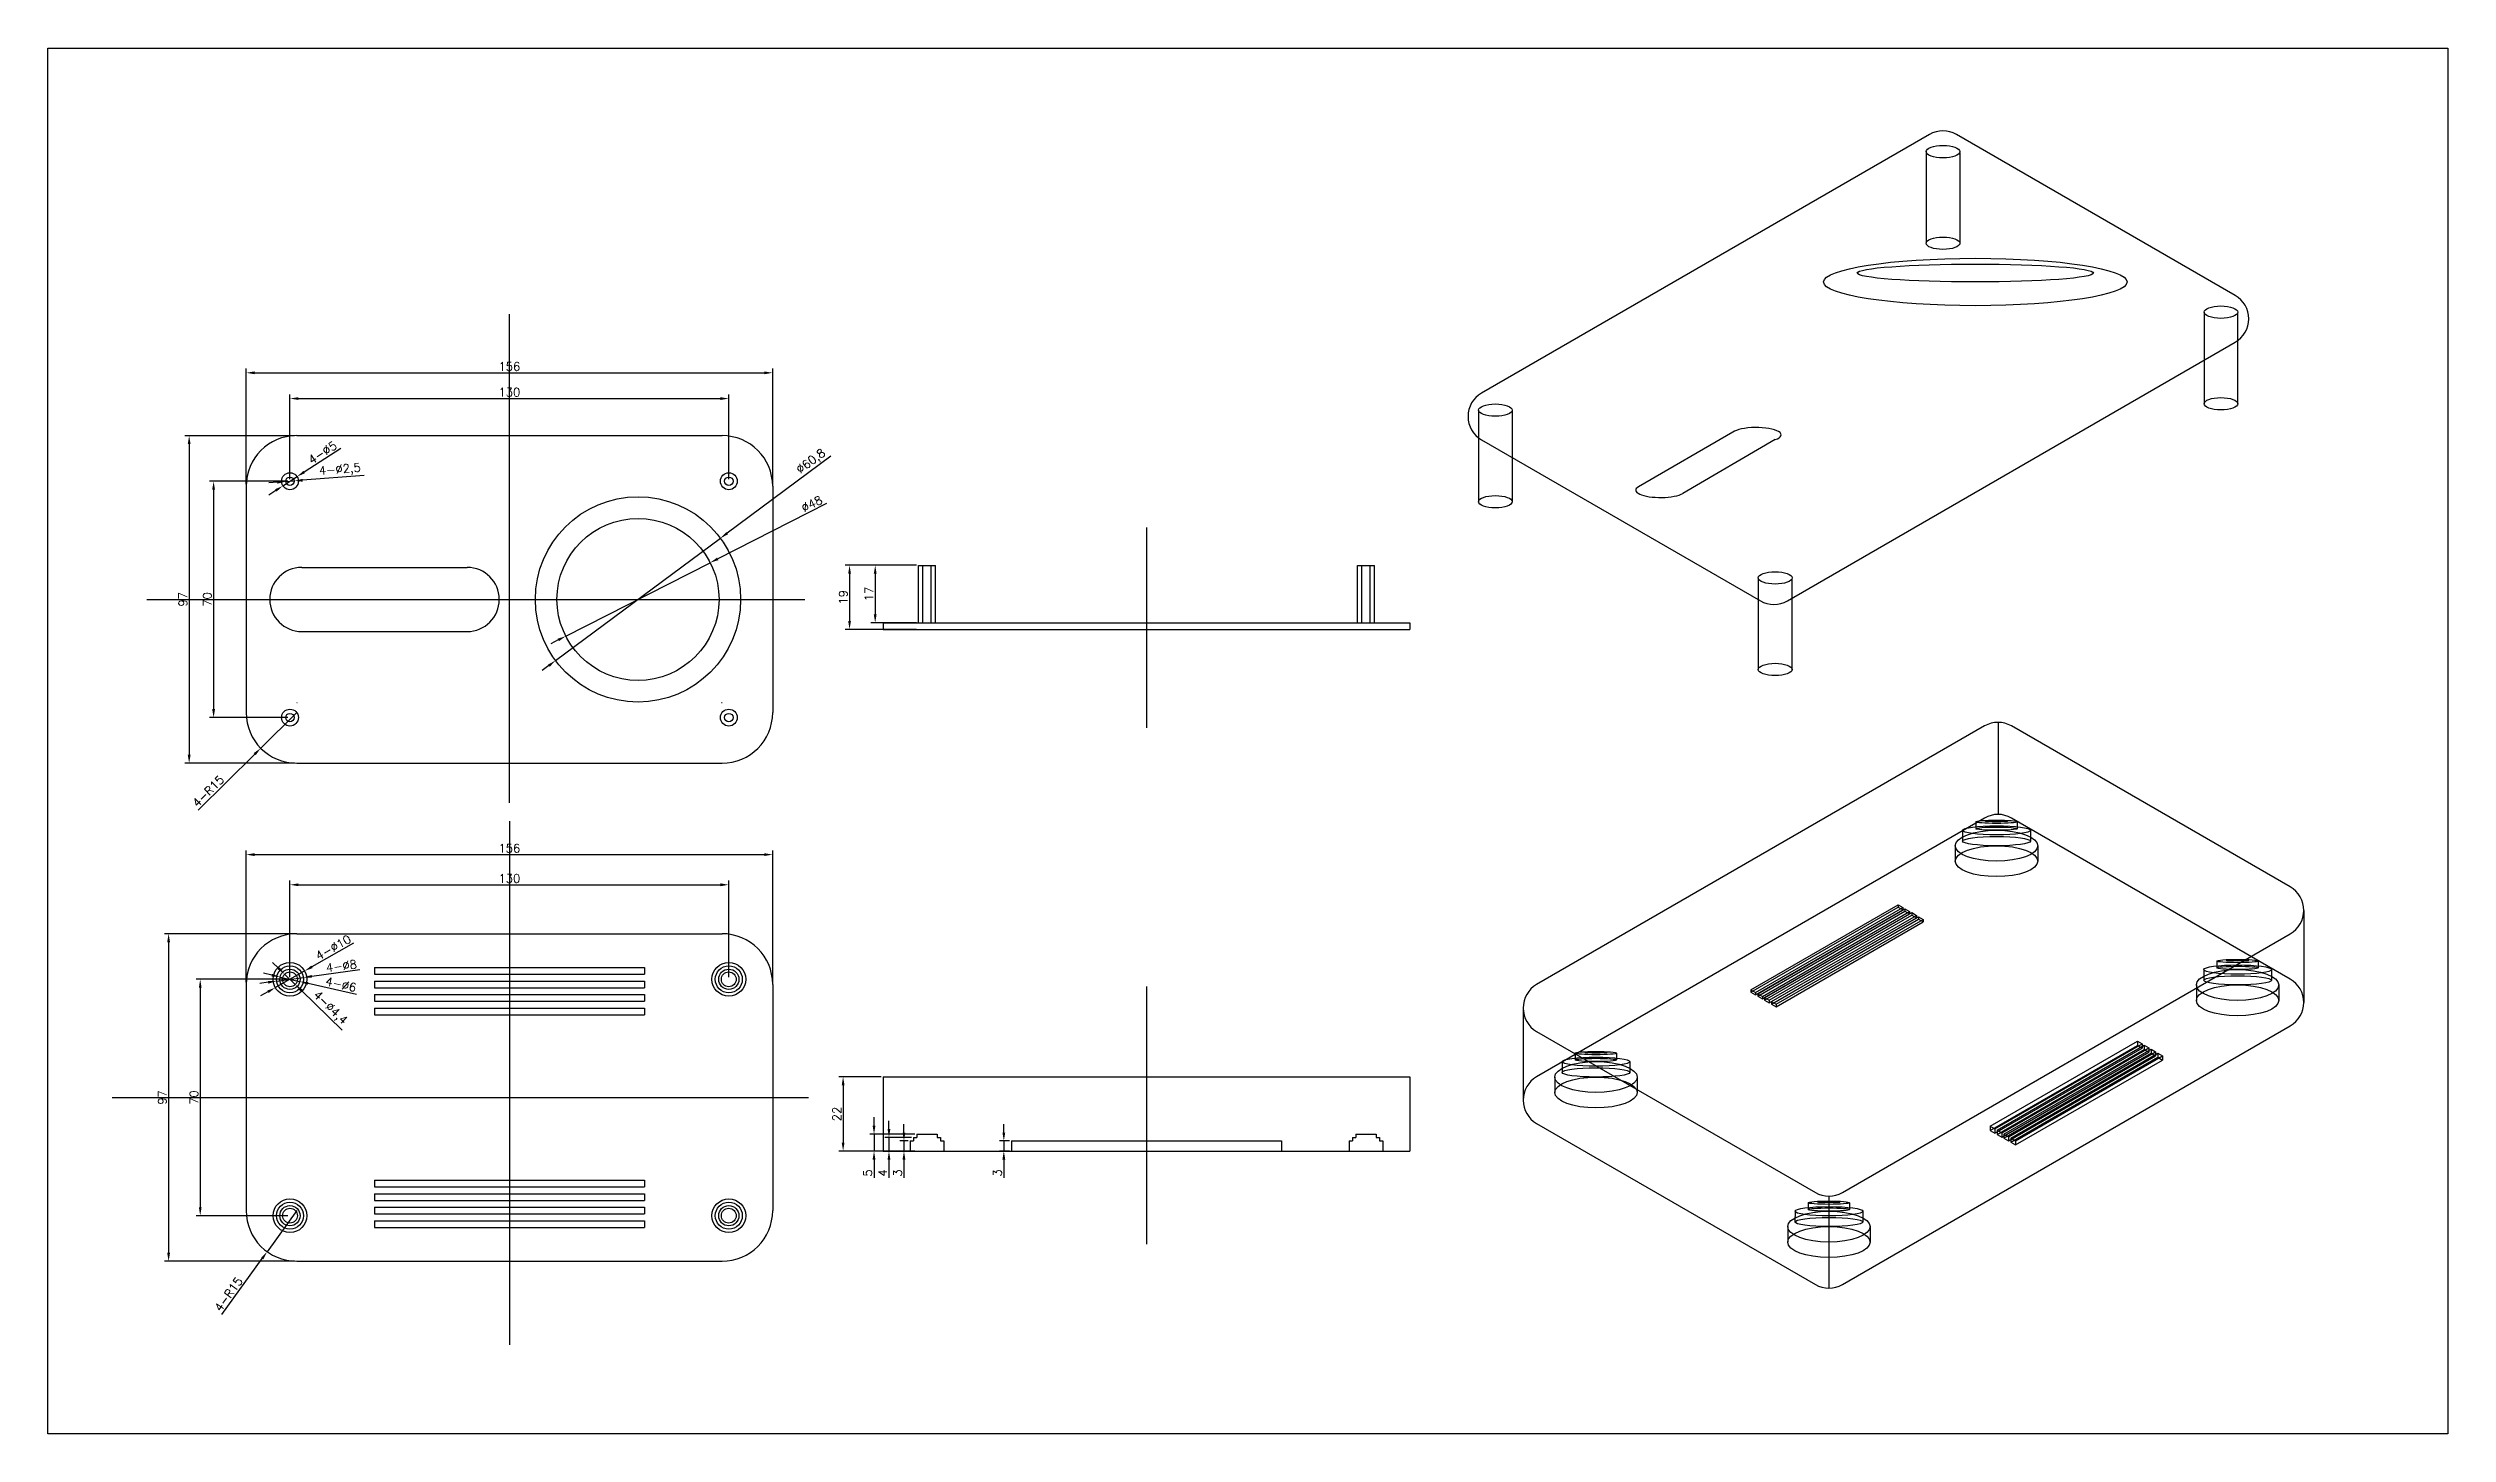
# Model space of a CAD drawing. Header units: millimetres. Extents: x 1603 to 2314, y 1028 to 1439.
import ezdxf

# ---------------------------------------------------------------- set-up
doc = ezdxf.new("R2010")
doc.units = ezdxf.units.MM
doc.styles.get("Standard").update_dxf_attribs({"font": 'txt', "bigfont": 'gbcbig.shx'})
doc.dimstyles.new('ISO-25', dxfattribs={"dimtxt": 2.5, "dimasz": 2.5, "dimexe": 1.25, "dimexo": 0.625, "dimtad": 1, "dimtxsty": 'Standard', "dimcen": 2.5, "dimadec": 0, "dimazin": 0, "dimtfac": 1, "dimtmove": 0, "dimatfit": 3, "dimfxl": 1, "dimarcsym": 0})

# ---------------------------------------------------------------- blocks, each defined once
blk = doc.blocks.new('*D1')
at = {"color": 0, "lineweight": -2}
for p, q in [((1661.8, 1309.53), (1661.8, 1343.77)), ((1817.8, 1309.53), (1817.8, 1343.77)), ((1664.3, 1342.52), (1815.3, 1342.52))]:
    blk.add_line(p, q, dxfattribs=at)
at = {"color": 0}
for points in [[(1664.3, 1342.93), (1664.3, 1342.1), (1661.8, 1342.52)], [(1815.3, 1342.93), (1815.3, 1342.1), (1817.8, 1342.52)]]:
    blk.add_solid(points, dxfattribs=at)
at = {"layer": 'Defpoints', "color": 0}
for p in [(1817.8, 1342.52), (1661.8, 1308.9), (1817.8, 1308.9)]:
    blk.add_point(p, dxfattribs=at)
at = {"color": 0, "insert": (1739.8, 1344.39), "char_height": 2.5, "attachment_point": 5}
blk.add_mtext('156', dxfattribs=at)
blk = doc.blocks.new('*D2')
at = {"color": 0, "lineweight": -2}
for p, q in [((1674.8, 1311.03), (1674.8, 1336.14)), ((1677.3, 1334.89), (1802.3, 1334.89)), ((1804.8, 1311.03), (1804.8, 1336.14))]:
    blk.add_line(p, q, dxfattribs=at)
at = {"color": 0}
for points in [[(1677.3, 1335.31), (1677.3, 1334.47), (1674.8, 1334.89)], [(1802.3, 1335.31), (1802.3, 1334.47), (1804.8, 1334.89)]]:
    blk.add_solid(points, dxfattribs=at)
at = {"layer": 'Defpoints', "color": 0}
for p in [(1804.8, 1334.89), (1674.8, 1310.4), (1804.8, 1310.4)]:
    blk.add_point(p, dxfattribs=at)
at = {"color": 0, "insert": (1739.8, 1336.77), "char_height": 2.5, "attachment_point": 5}
blk.add_mtext('130', dxfattribs=at)
blk = doc.blocks.new('*D3')
at = {"color": 0, "lineweight": -2}
for p, q in [((1676.18, 1323.9), (1643.69, 1323.9)), ((1644.94, 1321.4), (1644.94, 1229.4)), ((1676.18, 1226.9), (1643.69, 1226.9))]:
    blk.add_line(p, q, dxfattribs=at)
at = {"color": 0}
for points in [[(1644.52, 1321.4), (1645.36, 1321.4), (1644.94, 1323.9)], [(1644.52, 1229.4), (1645.36, 1229.4), (1644.94, 1226.9)]]:
    blk.add_solid(points, dxfattribs=at)
at = {"layer": 'Defpoints', "color": 0}
for p in [(1676.8, 1323.9), (1644.94, 1226.9), (1676.8, 1226.9)]:
    blk.add_point(p, dxfattribs=at)
at = {"color": 0, "insert": (1643.07, 1275.4), "char_height": 2.5, "attachment_point": 5, "rotation": 90}
blk.add_mtext('97', dxfattribs=at)
blk = doc.blocks.new('*D4')
at = {"color": 0, "lineweight": -2}
for p, q in [((1674.18, 1310.4), (1650.93, 1310.4)), ((1652.18, 1307.9), (1652.18, 1242.9)), ((1674.18, 1240.4), (1650.93, 1240.4))]:
    blk.add_line(p, q, dxfattribs=at)
at = {"color": 0}
for points in [[(1651.76, 1307.9), (1652.6, 1307.9), (1652.18, 1310.4)], [(1651.76, 1242.9), (1652.6, 1242.9), (1652.18, 1240.4)]]:
    blk.add_solid(points, dxfattribs=at)
at = {"layer": 'Defpoints', "color": 0}
for p in [(1674.8, 1310.4), (1652.18, 1240.4), (1674.8, 1240.4)]:
    blk.add_point(p, dxfattribs=at)
at = {"color": 0, "insert": (1650.3, 1275.4), "char_height": 2.5, "attachment_point": 5, "rotation": 90}
blk.add_mtext('70', dxfattribs=at)
blk = doc.blocks.new('*D5')
at = {"color": 0, "lineweight": -2}
for p, q in [((1661.8, 1162.02), (1661.8, 1201.08)), ((1664.3, 1199.83), (1815.3, 1199.83)), ((1817.8, 1162.02), (1817.8, 1201.08))]:
    blk.add_line(p, q, dxfattribs=at)
at = {"color": 0}
for points in [[(1664.3, 1200.24), (1664.3, 1199.41), (1661.8, 1199.83)], [(1815.3, 1200.24), (1815.3, 1199.41), (1817.8, 1199.83)]]:
    blk.add_solid(points, dxfattribs=at)
at = {"layer": 'Defpoints', "color": 0}
for p in [(1817.8, 1199.83), (1661.8, 1161.39), (1817.8, 1161.39)]:
    blk.add_point(p, dxfattribs=at)
at = {"color": 0, "insert": (1739.8, 1201.7), "char_height": 2.5, "attachment_point": 5}
blk.add_mtext('156', dxfattribs=at)
blk = doc.blocks.new('*D6')
at = {"color": 0, "lineweight": -2}
for p, q in [((1674.8, 1163.52), (1674.8, 1192.14)), ((1677.3, 1190.89), (1802.3, 1190.89)), ((1804.8, 1163.52), (1804.8, 1192.14))]:
    blk.add_line(p, q, dxfattribs=at)
at = {"color": 0}
for points in [[(1677.3, 1191.31), (1677.3, 1190.47), (1674.8, 1190.89)], [(1802.3, 1191.31), (1802.3, 1190.47), (1804.8, 1190.89)]]:
    blk.add_solid(points, dxfattribs=at)
at = {"layer": 'Defpoints', "color": 0}
for p in [(1804.8, 1190.89), (1674.8, 1162.89), (1804.8, 1162.89)]:
    blk.add_point(p, dxfattribs=at)
at = {"color": 0, "insert": (1739.8, 1192.76), "char_height": 2.5, "attachment_point": 5}
blk.add_mtext('130', dxfattribs=at)
blk = doc.blocks.new('*D7')
at = {"color": 0, "lineweight": -2}
for p, q in [((1676.18, 1176.39), (1637.6, 1176.39)), ((1638.85, 1173.89), (1638.85, 1081.89)), ((1676.18, 1079.39), (1637.6, 1079.39))]:
    blk.add_line(p, q, dxfattribs=at)
at = {"color": 0}
for points in [[(1638.44, 1173.89), (1639.27, 1173.89), (1638.85, 1176.39)], [(1638.44, 1081.89), (1639.27, 1081.89), (1638.85, 1079.39)]]:
    blk.add_solid(points, dxfattribs=at)
at = {"layer": 'Defpoints', "color": 0}
for p in [(1676.8, 1176.39), (1638.85, 1079.39), (1676.8, 1079.39)]:
    blk.add_point(p, dxfattribs=at)
at = {"color": 0, "insert": (1636.98, 1127.89), "char_height": 2.5, "attachment_point": 5, "rotation": 90}
blk.add_mtext('97', dxfattribs=at)
blk = doc.blocks.new('*D8')
at = {"color": 0, "lineweight": -2}
for p, q in [((1674.18, 1162.89), (1646.97, 1162.89)), ((1648.22, 1160.39), (1648.22, 1095.39)), ((1674.18, 1092.89), (1646.97, 1092.89))]:
    blk.add_line(p, q, dxfattribs=at)
at = {"color": 0}
for points in [[(1647.81, 1160.39), (1648.64, 1160.39), (1648.22, 1162.89)], [(1647.81, 1095.39), (1648.64, 1095.39), (1648.22, 1092.89)]]:
    blk.add_solid(points, dxfattribs=at)
at = {"layer": 'Defpoints', "color": 0}
for p in [(1674.8, 1162.89), (1648.22, 1092.89), (1674.8, 1092.89)]:
    blk.add_point(p, dxfattribs=at)
at = {"color": 0, "insert": (1646.35, 1127.89), "char_height": 2.5, "attachment_point": 5, "rotation": 90}
blk.add_mtext('70', dxfattribs=at)
blk = doc.blocks.new('*D9')
at = {"color": 0, "lineweight": -2}
for p, q in [((1693.64, 1173.59), (1681.32, 1166.59)), ((1668.28, 1159.19), (1666.11, 1157.95)), ((1670.45, 1160.42), (1679.15, 1165.36))]:
    blk.add_line(p, q, dxfattribs=at)
at = {"color": 0}
for points in [[(1681.12, 1166.96), (1681.53, 1166.23), (1679.15, 1165.36)], [(1668.07, 1159.55), (1668.49, 1158.83), (1670.45, 1160.42)]]:
    blk.add_solid(points, dxfattribs=at)
at = {"layer": 'Defpoints', "color": 0}
for p in [(1670.45, 1160.42), (1679.15, 1165.36)]:
    blk.add_point(p, dxfattribs=at)
at = {"color": 0, "insert": (1687.64, 1172.34), "char_height": 2.5, "attachment_point": 5, "rotation": 29.58765}
blk.add_mtext('4-∅10', dxfattribs=at)
blk = doc.blocks.new('*D10')
at = {"color": 0, "lineweight": -2}
for p, q in [((1668.36, 1162.02), (1665.88, 1161.69)), ((1670.84, 1162.36), (1678.77, 1163.43)), ((1695.46, 1165.67), (1681.24, 1163.76))]:
    blk.add_line(p, q, dxfattribs=at)
at = {"color": 0}
for points in [[(1668.3, 1162.44), (1668.42, 1161.61), (1670.84, 1162.36)], [(1681.19, 1164.17), (1681.3, 1163.35), (1678.77, 1163.43)]]:
    blk.add_solid(points, dxfattribs=at)
at = {"layer": 'Defpoints', "color": 0}
for p in [(1670.84, 1162.36), (1678.77, 1163.43)]:
    blk.add_point(p, dxfattribs=at)
at = {"color": 0, "insert": (1690.04, 1166.84), "char_height": 2.5, "attachment_point": 5, "rotation": 7.66915}
blk.add_mtext('4-∅8', dxfattribs=at)
blk = doc.blocks.new('*D11')
at = {"color": 0, "lineweight": -2}
for p, q in [((1669.44, 1164.11), (1667, 1164.67)), ((1671.88, 1163.56), (1677.73, 1162.23)), ((1694.56, 1158.4), (1680.16, 1161.67))]:
    blk.add_line(p, q, dxfattribs=at)
at = {"color": 0}
for points in [[(1669.53, 1164.52), (1669.35, 1163.7), (1671.88, 1163.56)], [(1680.26, 1162.08), (1680.07, 1161.27), (1677.73, 1162.23)]]:
    blk.add_solid(points, dxfattribs=at)
at = {"layer": 'Defpoints', "color": 0}
for p in [(1671.88, 1163.56), (1677.73, 1162.23)]:
    blk.add_point(p, dxfattribs=at)
at = {"color": 0, "insert": (1689.9, 1161.38), "char_height": 2.5, "attachment_point": 5, "rotation": 347.19131}
blk.add_mtext('4-∅6', dxfattribs=at)
blk = doc.blocks.new('*D12')
at = {"color": 0, "lineweight": -2}
for p, q in [((1671.43, 1166.17), (1669.64, 1167.91)), ((1673.22, 1164.43), (1676.38, 1161.36)), ((1690.23, 1147.87), (1678.17, 1159.61))]:
    blk.add_line(p, q, dxfattribs=at)
at = {"color": 0}
for points in [[(1671.72, 1166.47), (1671.14, 1165.87), (1673.22, 1164.43)], [(1678.46, 1159.91), (1677.88, 1159.32), (1676.38, 1161.36)]]:
    blk.add_solid(points, dxfattribs=at)
at = {"layer": 'Defpoints', "color": 0}
for p in [(1673.22, 1164.43), (1676.38, 1161.36)]:
    blk.add_point(p, dxfattribs=at)
at = {"color": 0, "insert": (1686.61, 1154.31), "char_height": 2.5, "attachment_point": 5, "rotation": 315.77765}
blk.add_mtext('4-∅4,4', dxfattribs=at)
blk = doc.blocks.new('*D13')
at = {"color": 0, "lineweight": -2}
for p, q in [((1676.8, 1241.9), (1666.14, 1231.35)), ((1647.62, 1213.02), (1664.36, 1229.59))]:
    blk.add_line(p, q, dxfattribs=at)
at = {"color": 0}
blk.add_solid([(1664.07, 1229.89), (1664.66, 1229.29), (1666.14, 1231.35)], dxfattribs=at)
at = {"layer": 'Defpoints', "color": 0}
for p in [(1676.8, 1241.9), (1666.14, 1231.35)]:
    blk.add_point(p, dxfattribs=at)
at = {"color": 0, "insert": (1650.59, 1218.6), "char_height": 2.5, "attachment_point": 5, "rotation": 44.70307}
blk.add_mtext('4-R15', dxfattribs=at)
blk = doc.blocks.new('*D14')
at = {"color": 0, "lineweight": -2}
for p, q in [((1676.8, 1094.39), (1668.02, 1082.23)), ((1654.58, 1063.61), (1666.56, 1080.2))]:
    blk.add_line(p, q, dxfattribs=at)
at = {"color": 0}
blk.add_solid([(1666.22, 1080.45), (1666.9, 1079.96), (1668.02, 1082.23)], dxfattribs=at)
at = {"layer": 'Defpoints', "color": 0}
for p in [(1676.8, 1094.39), (1668.02, 1082.23)]:
    blk.add_point(p, dxfattribs=at)
at = {"color": 0, "insert": (1656.6, 1069.6), "char_height": 2.5, "attachment_point": 5, "rotation": 54.17838}
blk.add_mtext('4-R15', dxfattribs=at)
blk = doc.blocks.new('*D15')
at = {"color": 0, "lineweight": -2}
for p, q in [((1849.92, 1134.02), (1837.41, 1134.02)), ((1838.66, 1131.52), (1838.66, 1114.52)), ((1849.92, 1112.02), (1837.41, 1112.02))]:
    blk.add_line(p, q, dxfattribs=at)
at = {"color": 0}
for points in [[(1838.25, 1131.52), (1839.08, 1131.52), (1838.66, 1134.02)], [(1838.25, 1114.52), (1839.08, 1114.52), (1838.66, 1112.02)]]:
    blk.add_solid(points, dxfattribs=at)
at = {"layer": 'Defpoints', "color": 0}
for p in [(1850.54, 1134.02), (1838.66, 1112.02), (1850.54, 1112.02)]:
    blk.add_point(p, dxfattribs=at)
at = {"color": 0, "insert": (1836.79, 1123.02), "char_height": 2.5, "attachment_point": 5, "rotation": 90}
blk.add_mtext('22', dxfattribs=at)
blk = doc.blocks.new('*D16')
at = {"color": 0, "lineweight": -2}
for p, q in [((1859.92, 1117.02), (1846.57, 1117.02)), ((1847.82, 1119.52), (1847.82, 1122.02)), ((1847.82, 1117.02), (1847.82, 1112.02)), ((1859.92, 1112.02), (1846.57, 1112.02)), ((1847.82, 1109.52), (1847.82, 1104.1))]:
    blk.add_line(p, q, dxfattribs=at)
at = {"color": 0}
for points in [[(1847.4, 1119.52), (1848.23, 1119.52), (1847.82, 1117.02)], [(1847.4, 1109.52), (1848.23, 1109.52), (1847.82, 1112.02)]]:
    blk.add_solid(points, dxfattribs=at)
at = {"layer": 'Defpoints', "color": 0}
for p in [(1860.54, 1117.02), (1847.82, 1112.02), (1860.54, 1112.02)]:
    blk.add_point(p, dxfattribs=at)
at = {"color": 0, "insert": (1845.94, 1105.56), "char_height": 2.5, "attachment_point": 5, "rotation": 90}
blk.add_mtext('5', dxfattribs=at)
blk = doc.blocks.new('*D17')
at = {"color": 0, "lineweight": -2}
for p, q in [((1886.27, 1117.52), (1886.27, 1120.02)), ((1887.92, 1115.02), (1885.02, 1115.02)), ((1887.92, 1112.02), (1885.02, 1112.02)), ((1886.27, 1115.02), (1886.27, 1112.02)), ((1886.27, 1109.52), (1886.27, 1104.1))]:
    blk.add_line(p, q, dxfattribs=at)
at = {"color": 0}
for points in [[(1885.85, 1117.52), (1886.69, 1117.52), (1886.27, 1115.02)], [(1885.85, 1109.52), (1886.69, 1109.52), (1886.27, 1112.02)]]:
    blk.add_solid(points, dxfattribs=at)
at = {"layer": 'Defpoints', "color": 0}
for p in [(1886.27, 1115.02), (1888.54, 1115.02), (1888.54, 1112.02)]:
    blk.add_point(p, dxfattribs=at)
at = {"color": 0, "insert": (1884.39, 1105.56), "char_height": 2.5, "attachment_point": 5, "rotation": 90}
blk.add_mtext('3', dxfattribs=at)
blk = doc.blocks.new('*D18')
at = {"color": 0, "lineweight": -2}
for p, q in [((1852.25, 1118.52), (1852.25, 1121.02)), ((1858.92, 1116.02), (1851, 1116.02)), ((1858.92, 1112.02), (1851, 1112.02)), ((1852.25, 1116.02), (1852.25, 1112.02)), ((1852.25, 1109.52), (1852.25, 1104.1))]:
    blk.add_line(p, q, dxfattribs=at)
at = {"color": 0}
for points in [[(1851.84, 1118.52), (1852.67, 1118.52), (1852.25, 1116.02)], [(1851.84, 1109.52), (1852.67, 1109.52), (1852.25, 1112.02)]]:
    blk.add_solid(points, dxfattribs=at)
at = {"layer": 'Defpoints', "color": 0}
for p in [(1852.25, 1112.02), (1859.54, 1116.02), (1859.54, 1112.02)]:
    blk.add_point(p, dxfattribs=at)
at = {"color": 0, "insert": (1850.38, 1105.56), "char_height": 2.5, "attachment_point": 5, "rotation": 90}
blk.add_mtext('4', dxfattribs=at)
blk = doc.blocks.new('*D19')
at = {"color": 0, "lineweight": -2}
for p, q in [((1856.69, 1117.52), (1856.69, 1120.02)), ((1857.92, 1115.02), (1855.44, 1115.02)), ((1857.92, 1112.02), (1855.44, 1112.02)), ((1856.69, 1115.02), (1856.69, 1112.02)), ((1856.69, 1109.52), (1856.69, 1104.1))]:
    blk.add_line(p, q, dxfattribs=at)
at = {"color": 0}
for points in [[(1856.27, 1117.52), (1857.11, 1117.52), (1856.69, 1115.02)], [(1856.27, 1109.52), (1857.11, 1109.52), (1856.69, 1112.02)]]:
    blk.add_solid(points, dxfattribs=at)
at = {"layer": 'Defpoints', "color": 0}
for p in [(1856.69, 1112.02), (1858.54, 1115.02), (1858.54, 1112.02)]:
    blk.add_point(p, dxfattribs=at)
at = {"color": 0, "insert": (1854.82, 1105.56), "char_height": 2.5, "attachment_point": 5, "rotation": 90}
blk.add_mtext('3', dxfattribs=at)
blk = doc.blocks.new('*D20')
at = {"color": 0, "lineweight": -2}
for p, q in [((1860.42, 1285.5), (1839.32, 1285.5)), ((1840.57, 1283), (1840.57, 1269)), ((1860.42, 1266.5), (1839.32, 1266.5))]:
    blk.add_line(p, q, dxfattribs=at)
at = {"color": 0}
for points in [[(1840.16, 1283), (1840.99, 1283), (1840.57, 1285.5)], [(1840.16, 1269), (1840.99, 1269), (1840.57, 1266.5)]]:
    blk.add_solid(points, dxfattribs=at)
at = {"layer": 'Defpoints', "color": 0}
for p in [(1861.04, 1285.5), (1840.57, 1266.5), (1861.04, 1266.5)]:
    blk.add_point(p, dxfattribs=at)
at = {"color": 0, "insert": (1838.7, 1276), "char_height": 2.5, "attachment_point": 5, "rotation": 90}
blk.add_mtext('19', dxfattribs=at)
blk = doc.blocks.new('*D21')
at = {"color": 0, "lineweight": -2}
for p, q in [((1860.42, 1285.5), (1846.92, 1285.5)), ((1848.17, 1283), (1848.17, 1271)), ((1860.42, 1268.5), (1846.92, 1268.5))]:
    blk.add_line(p, q, dxfattribs=at)
at = {"color": 0}
for points in [[(1847.75, 1283), (1848.59, 1283), (1848.17, 1285.5)], [(1847.75, 1271), (1848.59, 1271), (1848.17, 1268.5)]]:
    blk.add_solid(points, dxfattribs=at)
at = {"layer": 'Defpoints', "color": 0}
for p in [(1861.04, 1285.5), (1848.17, 1268.5), (1861.04, 1268.5)]:
    blk.add_point(p, dxfattribs=at)
at = {"color": 0, "insert": (1846.3, 1277), "char_height": 2.5, "attachment_point": 5, "rotation": 90}
blk.add_mtext('17', dxfattribs=at)
blk = doc.blocks.new('*D22')
at = {"color": 0, "lineweight": -2}
for p, q in [((1689.84, 1320.14), (1679, 1313.12)), ((1672.7, 1309.04), (1676.9, 1311.76)), ((1670.61, 1307.68), (1668.51, 1306.32))]:
    blk.add_line(p, q, dxfattribs=at)
at = {"color": 0}
for points in [[(1670.38, 1308.03), (1670.83, 1307.33), (1672.7, 1309.04)], [(1678.77, 1313.47), (1679.22, 1312.77), (1676.9, 1311.76)]]:
    blk.add_solid(points, dxfattribs=at)
at = {"layer": 'Defpoints', "color": 0}
for p in [(1672.7, 1309.04), (1676.9, 1311.76)]:
    blk.add_point(p, dxfattribs=at)
at = {"color": 0, "insert": (1684.45, 1318.88), "char_height": 2.5, "attachment_point": 5, "rotation": 32.93516}
blk.add_mtext('4-∅5', dxfattribs=at)
blk = doc.blocks.new('*D23')
at = {"color": 0, "lineweight": -2}
for p, q in [((1671.06, 1310.11), (1668.57, 1309.91)), ((1673.56, 1310.3), (1676.05, 1310.5)), ((1696.81, 1312.14), (1678.54, 1310.7))]:
    blk.add_line(p, q, dxfattribs=at)
at = {"color": 0}
for points in [[(1671.03, 1310.52), (1671.1, 1309.69), (1673.56, 1310.3)], [(1678.51, 1311.11), (1678.57, 1310.28), (1676.05, 1310.5)]]:
    blk.add_solid(points, dxfattribs=at)
at = {"layer": 'Defpoints', "color": 0}
for p in [(1673.56, 1310.3), (1676.05, 1310.5)]:
    blk.add_point(p, dxfattribs=at)
at = {"color": 0, "insert": (1689.59, 1313.66), "char_height": 2.5, "attachment_point": 5, "rotation": 4.5176}
blk.add_mtext('4-∅2,5', dxfattribs=at)
blk = doc.blocks.new('*D25')
at = {"color": 0, "lineweight": -2}
for p, q in [((1835.03, 1317.79), (1804.32, 1295.01)), ((1753.49, 1257.29), (1802.32, 1293.52)), ((1751.48, 1255.8), (1749.47, 1254.31))]:
    blk.add_line(p, q, dxfattribs=at)
at = {"color": 0}
for points in [[(1804.07, 1295.34), (1804.57, 1294.67), (1802.32, 1293.52)], [(1751.23, 1256.13), (1751.73, 1255.46), (1753.49, 1257.29)]]:
    blk.add_solid(points, dxfattribs=at)
at = {"layer": 'Defpoints', "color": 0}
for p in [(1802.32, 1293.52), (1753.49, 1257.29)]:
    blk.add_point(p, dxfattribs=at)
at = {"color": 0, "insert": (1829.27, 1316.11), "char_height": 2.5, "attachment_point": 5, "rotation": 36.57459}
blk.add_mtext('∅60,8', dxfattribs=at)
blk = doc.blocks.new('*D26')
at = {"color": 0, "lineweight": -2}
for p, q in [((1833.78, 1303.83), (1801.52, 1287.42)), ((1756.51, 1264.52), (1799.29, 1286.28)), ((1754.28, 1263.39), (1752.05, 1262.25))]:
    blk.add_line(p, q, dxfattribs=at)
at = {"color": 0}
for points in [[(1801.33, 1287.79), (1801.71, 1287.04), (1799.29, 1286.28)], [(1754.09, 1263.76), (1754.47, 1263.02), (1756.51, 1264.52)]]:
    blk.add_solid(points, dxfattribs=at)
at = {"layer": 'Defpoints', "color": 0}
for p in [(1799.29, 1286.28), (1756.51, 1264.52)]:
    blk.add_point(p, dxfattribs=at)
at = {"color": 0, "insert": (1829.4, 1303.7), "char_height": 2.5, "attachment_point": 5, "rotation": 26.96049}
blk.add_mtext('∅48', dxfattribs=at)

msp = doc.modelspace()

# ---------------------------------------------------------------- linework, layer by layer
for p, q in [((2160.474, 1413.118), (2027.79, 1336.512)), ((2159.471, 1408.016), (2159.471, 1380.893)), ((2251.067, 1365.433), (2168.474, 1413.118)), ((2169.432, 1407.771), (2169.432, 1380.648)), ((2241.812, 1360.477), (2241.812, 1333.353)), ((2251.773, 1360.232), (2251.773, 1333.108)), ((2118.382, 1274.971), (2251.067, 1351.577)), ((2026.88, 1331.465), (2026.88, 1304.341)), ((2036.842, 1331.22), (2036.842, 1304.096)), ((1676.802, 1323.901), (1802.802, 1323.901)), ((2027.79, 1322.656), (2110.382, 1274.971)), ((2102.27, 1324.898), (2074.267, 1308.764)), ((2114.773, 1322.722), (2087.392, 1306.782)), ((1661.802, 1308.901), (1661.802, 1241.901)), ((1817.802, 1308.901), (1817.802, 1241.901)), ((1678.302, 1284.901), (1727.302, 1284.901)), ((1861.042, 1268.497), (1861.042, 1285.497)), ((1861.042, 1285.497), (1866.042, 1285.497)), ((1861.042, 1268.497), (1861.042, 1285.497)), ((1862.292, 1268.497), (1862.292, 1285.497)), ((1864.792, 1268.497), (1864.792, 1285.497)), ((1866.042, 1268.497), (1866.042, 1285.497)), ((1866.042, 1268.497), (1866.042, 1285.497)), ((1991.042, 1285.497), (1996.042, 1285.497)), ((1991.042, 1268.497), (1991.042, 1285.497)), ((1992.292, 1268.497), (1992.292, 1285.497)), ((1994.792, 1268.497), (1994.792, 1285.497)), ((1996.042, 1268.497), (1996.042, 1285.497)), ((2109.776, 1281.779), (2109.776, 1254.655)), ((2119.737, 1281.534), (2119.737, 1254.41)), ((1678.302, 1265.901), (1727.302, 1265.901)), ((1850.542, 1268.497), (1850.542, 1266.497)), ((1850.542, 1268.497), (2006.542, 1268.497)), ((1850.542, 1266.497), (2006.542, 1266.497)), ((2006.542, 1268.497), (2006.542, 1266.497)), ((1676.802, 1244.901), (1676.981, 1244.901)), ((1676.802, 1244.901), (1676.981, 1244.901)), ((1802.622, 1244.901), (1802.802, 1244.901)), ((1802.622, 1244.901), (1802.802, 1244.901)), ((2176.788, 1237.919), (2044.103, 1161.313)), ((2180.788, 1238.991), (2180.788, 1211.722)), ((2267.38, 1190.234), (2184.788, 1237.919)), ((1676.802, 1226.901), (1802.802, 1226.901)), ((2176.788, 1210.65), (2044.103, 1134.044)), ((2174.219, 1209.554), (2174.219, 1207.521)), ((2267.38, 1162.965), (2184.788, 1210.65)), ((2186.466, 1209.541), (2186.466, 1207.508)), ((2168.131, 1202.445), (2168.131, 1197.872)), ((2170.296, 1207.078), (2170.286, 1203.813)), ((2190.396, 1207.018), (2190.396, 1203.813)), ((2192.551, 1202.445), (2192.551, 1197.872)), ((2107.606, 1159.79), (2151.196, 1184.958)), ((2107.606, 1159.06), (2151.196, 1184.227)), ((2108.977, 1158.999), (2152.567, 1184.166)), ((2108.977, 1158.269), (2152.567, 1183.436)), ((2109.638, 1158.617), (2153.229, 1183.784)), ((2109.638, 1157.887), (2153.229, 1183.054)), ((2111.009, 1157.825), (2154.6, 1182.992)), ((2111.009, 1157.095), (2154.6, 1182.262)), ((2111.636, 1157.463), (2155.227, 1182.631)), ((2111.636, 1156.733), (2155.227, 1181.9)), ((2113.007, 1156.672), (2156.598, 1181.839)), ((2113.007, 1155.942), (2156.598, 1181.109)), ((2113.689, 1156.278), (2157.28, 1181.445)), ((2113.689, 1155.548), (2157.28, 1180.715)), ((2115.06, 1155.486), (2158.651, 1180.653)), ((2151.196, 1184.958), (2152.567, 1184.166)), ((2151.196, 1184.958), (2151.196, 1184.227)), ((2151.196, 1184.227), (2152.567, 1183.436)), ((2152.567, 1184.166), (2152.567, 1183.436)), ((2153.229, 1183.784), (2154.6, 1182.992)), ((2153.229, 1183.784), (2153.229, 1183.054)), ((2153.229, 1183.054), (2154.6, 1182.262)), ((2154.6, 1182.992), (2154.6, 1182.262)), ((2155.227, 1182.631), (2156.598, 1181.839)), ((2155.227, 1182.631), (2155.227, 1181.9)), ((2155.227, 1181.9), (2156.598, 1181.109)), ((2156.598, 1181.839), (2156.598, 1181.109)), ((2157.28, 1181.445), (2158.651, 1180.653)), ((2157.28, 1181.445), (2157.28, 1180.715)), ((2157.28, 1180.715), (2158.651, 1179.923)), ((2158.651, 1180.653), (2158.651, 1179.923)), ((2271.38, 1183.306), (2271.38, 1156.037)), ((1676.802, 1176.392), (1802.802, 1176.392)), ((2115.06, 1154.756), (2158.651, 1179.923)), ((2134.696, 1099.772), (2267.38, 1176.378)), ((1699.802, 1166.392), (1779.802, 1166.392)), ((1699.802, 1166.392), (1699.802, 1164.392)), ((1779.802, 1166.392), (1779.802, 1164.392)), ((2245.642, 1168.318), (2245.642, 1166.285)), ((2257.889, 1168.305), (2257.889, 1166.272)), ((1661.802, 1161.392), (1661.802, 1094.392)), ((1699.802, 1164.392), (1779.802, 1164.392)), ((1699.802, 1162.392), (1779.802, 1162.392)), ((1699.802, 1162.392), (1699.802, 1160.392)), ((1699.802, 1160.392), (1779.802, 1160.392)), ((1699.802, 1160.392), (1779.802, 1160.392)), ((1779.802, 1162.392), (1779.802, 1160.392)), ((1817.802, 1161.392), (1817.802, 1094.392)), ((2107.606, 1159.79), (2108.977, 1158.999)), ((2107.606, 1159.79), (2107.606, 1159.06)), ((2107.606, 1159.06), (2108.977, 1158.269)), ((2108.977, 1158.999), (2108.977, 1158.269)), ((2239.554, 1161.209), (2239.554, 1156.636)), ((2241.719, 1165.842), (2241.709, 1162.577)), ((2261.819, 1165.782), (2261.819, 1162.577)), ((2263.974, 1161.209), (2263.974, 1156.636)), ((1699.802, 1158.392), (1779.802, 1158.392)), ((1699.802, 1158.392), (1699.802, 1156.392)), ((1699.802, 1156.392), (1779.802, 1156.392)), ((1699.802, 1154.392), (1779.802, 1154.392)), ((1699.802, 1154.392), (1699.802, 1152.392)), ((1699.802, 1152.392), (1779.802, 1152.392)), ((1779.802, 1158.392), (1779.802, 1156.392)), ((1779.802, 1154.392), (1779.802, 1152.392)), ((2040.103, 1154.385), (2040.103, 1127.116)), ((2109.638, 1158.617), (2111.009, 1157.825)), ((2109.638, 1158.617), (2109.638, 1157.887)), ((2109.638, 1157.887), (2111.009, 1157.095)), ((2111.009, 1157.825), (2111.009, 1157.095)), ((2111.636, 1157.463), (2113.007, 1156.672)), ((2111.636, 1156.733), (2113.007, 1155.942)), ((2111.642, 1157.46), (2111.642, 1156.73)), ((2113.007, 1156.672), (2113.007, 1155.942)), ((2113.689, 1156.278), (2115.06, 1155.486)), ((2113.689, 1156.278), (2113.689, 1155.548)), ((2113.689, 1155.548), (2115.06, 1154.756)), ((2115.06, 1155.486), (2115.06, 1154.756)), ((2044.103, 1147.457), (2126.696, 1099.772)), ((2134.696, 1072.503), (2267.38, 1149.109)), ((2051.645, 1138.575), (2051.635, 1135.309)), ((2055.568, 1141.05), (2055.568, 1139.017)), ((2067.815, 1141.037), (2067.815, 1139.004)), ((2071.745, 1138.514), (2071.745, 1135.309)), ((2178.495, 1119.387), (2222.086, 1144.555)), ((2178.495, 1118.132), (2222.086, 1143.299)), ((2179.866, 1118.596), (2223.457, 1143.763)), ((2179.866, 1117.341), (2223.457, 1142.508)), ((2180.527, 1118.214), (2224.118, 1143.381)), ((2180.527, 1116.959), (2224.118, 1142.126)), ((2181.899, 1117.422), (2225.489, 1142.589)), ((2181.899, 1116.167), (2225.489, 1141.334)), ((2182.525, 1117.06), (2226.116, 1142.228)), ((2182.525, 1115.805), (2226.116, 1140.973)), ((2183.896, 1116.269), (2227.487, 1141.436)), ((2183.896, 1115.014), (2227.487, 1140.181)), ((2184.578, 1115.875), (2228.169, 1141.042)), ((2184.578, 1114.62), (2228.169, 1139.787)), ((2185.95, 1115.083), (2229.54, 1140.25)), ((2185.95, 1113.828), (2229.54, 1138.995)), ((2222.086, 1144.555), (2223.457, 1143.763)), ((2222.086, 1144.555), (2222.086, 1143.299)), ((2222.086, 1143.299), (2223.457, 1142.508)), ((2223.457, 1143.763), (2223.457, 1142.508)), ((2224.118, 1143.381), (2225.489, 1142.589)), ((2224.118, 1143.381), (2224.118, 1142.126)), ((2224.118, 1142.126), (2225.489, 1141.334)), ((2225.489, 1142.589), (2225.489, 1141.334)), ((2226.116, 1142.228), (2227.487, 1141.436)), ((2226.116, 1142.228), (2226.116, 1140.973)), ((2226.116, 1140.973), (2227.487, 1140.181)), ((2227.487, 1141.436), (2227.487, 1140.181)), ((2228.169, 1141.042), (2229.54, 1140.25)), ((2228.169, 1141.042), (2228.169, 1139.787)), ((2228.169, 1139.787), (2229.54, 1138.995)), ((2229.54, 1140.25), (2229.54, 1138.995)), ((1850.542, 1134.02), (2006.542, 1134.02)), ((1850.542, 1134.02), (1850.542, 1112.02)), ((2006.542, 1134.02), (2006.542, 1112.02)), ((2049.48, 1133.941), (2049.48, 1129.368)), ((2073.9, 1133.941), (2073.9, 1129.368)), ((1860.542, 1117.02), (1860.542, 1116.02)), ((1860.542, 1117.02), (1866.542, 1117.02)), ((1866.542, 1117.02), (1866.542, 1116.02)), ((1990.542, 1117.02), (1996.542, 1117.02)), ((1990.542, 1117.02), (1990.542, 1116.02)), ((1996.542, 1117.02), (1996.542, 1116.02)), ((2044.103, 1120.188), (2126.696, 1072.503)), ((2178.495, 1119.387), (2179.866, 1118.596)), ((2178.495, 1119.387), (2178.495, 1118.132)), ((2178.495, 1118.132), (2179.866, 1117.341)), ((2179.866, 1118.596), (2179.866, 1117.866)), ((2179.866, 1118.596), (2179.866, 1117.341)), ((2180.527, 1118.214), (2181.899, 1117.422)), ((2180.527, 1118.214), (2180.527, 1117.484)), ((2180.527, 1118.214), (2180.527, 1116.959)), ((2180.527, 1116.959), (2181.899, 1116.167)), ((2181.899, 1117.422), (2181.899, 1116.692)), ((2181.899, 1117.422), (2181.899, 1116.167)), ((2182.525, 1117.06), (2183.896, 1116.269)), ((2182.525, 1117.06), (2182.525, 1115.805)), ((2183.896, 1116.269), (2183.896, 1115.014)), ((1850.542, 1112.02), (2006.542, 1112.02)), ((1858.542, 1115.02), (1859.542, 1115.02)), ((1858.542, 1115.02), (1858.542, 1112.02)), ((1859.542, 1116.02), (1859.542, 1115.02)), ((1859.542, 1116.02), (1860.542, 1116.02)), ((1866.542, 1116.02), (1867.542, 1116.02)), ((1867.542, 1116.02), (1867.542, 1115.02)), ((1867.542, 1115.02), (1868.542, 1115.02)), ((1868.542, 1115.02), (1868.542, 1112.02)), ((1888.542, 1115.02), (1968.542, 1115.02)), ((1888.542, 1115.02), (1888.542, 1112.02)), ((1968.542, 1115.02), (1968.542, 1112.02)), ((1988.542, 1115.02), (1989.542, 1115.02)), ((1988.542, 1115.02), (1988.542, 1112.02)), ((1989.542, 1116.02), (1990.542, 1116.02)), ((1989.542, 1116.02), (1989.542, 1115.02)), ((1996.542, 1116.02), (1997.542, 1116.02)), ((1997.542, 1116.02), (1997.542, 1115.02)), ((1997.542, 1115.02), (1998.542, 1115.02)), ((1998.542, 1115.02), (1998.542, 1112.02)), ((2182.525, 1115.805), (2183.896, 1115.014)), ((2184.578, 1115.875), (2185.95, 1115.083)), ((2184.578, 1115.875), (2184.578, 1114.62)), ((2184.578, 1114.62), (2185.95, 1113.828)), ((2185.95, 1115.083), (2185.95, 1113.828)), ((1699.802, 1103.392), (1779.802, 1103.392)), ((1699.802, 1103.392), (1699.802, 1101.392)), ((1779.802, 1103.392), (1779.802, 1101.392)), ((1676.802, 1097.392), (1676.981, 1097.392)), ((1676.802, 1097.392), (1676.981, 1097.392)), ((1699.802, 1101.392), (1779.802, 1101.392)), ((1699.802, 1099.392), (1779.802, 1099.392)), ((1699.802, 1099.392), (1699.802, 1097.392)), ((1699.802, 1097.392), (1779.802, 1097.392)), ((1699.802, 1097.392), (1779.802, 1097.392)), ((1699.802, 1095.392), (1779.802, 1095.392)), ((1699.802, 1095.392), (1699.802, 1093.392)), ((1779.802, 1099.392), (1779.802, 1097.392)), ((1779.802, 1095.392), (1779.802, 1093.392)), ((1802.622, 1097.392), (1802.802, 1097.392)), ((1802.622, 1097.392), (1802.802, 1097.392)), ((2124.573, 1096.748), (2124.573, 1094.715)), ((2130.696, 1098.7), (2130.696, 1071.431)), ((2136.82, 1096.735), (2136.82, 1094.702)), ((1699.802, 1093.392), (1779.802, 1093.392)), ((1699.802, 1091.392), (1779.802, 1091.392)), ((1699.802, 1091.392), (1699.802, 1089.392)), ((1699.802, 1089.392), (1779.802, 1089.392)), ((1779.802, 1091.392), (1779.802, 1089.392)), ((2118.486, 1089.639), (2118.486, 1085.066)), ((2120.651, 1094.272), (2120.641, 1091.007)), ((2140.751, 1094.212), (2140.751, 1091.007)), ((2142.906, 1089.639), (2142.906, 1085.066)), ((1676.802, 1079.392), (1802.802, 1079.392))]:
    msp.add_line(p, q)
at = {"color": 6}
for p, q in [((1739.802, 1215.126), (1739.802, 1359.886)), ((1928.542, 1296.747), (1928.542, 1237.362)), ((1632.38, 1275.401), (1827.348, 1275.401)), ((1739.802, 1209.766), (1739.802, 1054.623)), ((1928.542, 1160.762), (1928.542, 1084.49)), ((1622.083, 1127.892), (1828.38, 1127.892))]:
    msp.add_line(p, q, dxfattribs=at)
msp.add_lwpolyline([(1603.122, 1438.71), (2314.089, 1438.71), (2314.089, 1028.233), (1603.122, 1028.233)], close=True)
for centre, radius in [((1674.802, 1310.401), 2.5), ((1674.802, 1310.401), 1.25), ((1804.802, 1310.401), 2.5), ((1804.802, 1310.401), 1.25), ((1777.902, 1275.401), 30.4), ((1777.902, 1275.401), 24), ((1674.802, 1240.401), 2.5), ((1674.802, 1240.401), 1.25), ((1804.802, 1240.401), 2.5), ((1804.802, 1240.401), 1.25), ((1674.802, 1162.892), 5), ((1674.802, 1162.892), 4), ((1804.802, 1162.892), 5), ((1804.802, 1162.892), 4), ((1674.802, 1162.892), 3), ((1674.802, 1162.892), 2.2), ((1804.802, 1162.892), 3), ((1804.802, 1162.892), 2.2), ((1674.802, 1092.892), 5), ((1674.802, 1092.892), 4), ((1674.802, 1092.892), 3), ((1674.802, 1092.892), 2.2), ((1804.802, 1092.892), 5), ((1804.802, 1092.892), 4), ((1804.802, 1092.892), 3), ((1804.802, 1092.892), 2.2)]:
    msp.add_circle(centre, radius)
for centre, radius, start, end in [((2164.474, 1406.19), 8, 60, 120), ((2247.067, 1358.505), 8, 300, 60), ((2031.79, 1329.584), 8, 120, 240), ((1676.802, 1308.901), 15, 90, 180), ((1802.802, 1308.901), 15, 0, 90), ((1678.302, 1275.401), 9.5, 90, 270), ((1727.302, 1275.401), 9.5, 270, 90), ((2114.382, 1281.899), 8, 240, 300), ((1676.802, 1241.901), 15, 180, 270), ((1802.802, 1241.901), 15, 270, 0), ((2180.788, 1230.991), 8, 60, 120), ((2180.788, 1203.722), 8, 60, 120), ((2263.38, 1183.306), 8, 300, 60), ((1676.802, 1161.392), 15, 90, 180), ((1802.802, 1161.392), 15, 0, 90), ((2048.103, 1154.385), 8, 120, 240), ((2263.38, 1156.037), 8, 300, 60), ((2048.103, 1127.116), 8, 120, 240), ((2130.696, 1106.7), 8, 240, 300), ((1676.802, 1094.392), 15, 180, 270), ((1802.802, 1094.392), 15, 270, 360), ((2130.696, 1079.431), 8, 240, 300)]:
    msp.add_arc(centre, radius, start, end)
for centre, major_axis, ratio in [((2164.474, 1408.016), (5.003, 0), 0.3650613), ((2164.474, 1380.893), (5.003, 0), 0.3650613), ((2174.069, 1369.413), (44.957, 0), 0.1562342), ((2174.069, 1372.072), (35.017, 0), 0.0759308), ((2246.815, 1360.477), (5.003, 0), 0.3650613), ((2031.883, 1331.465), (5.003, 0), 0.3650613), ((2246.815, 1333.353), (5.003, 0), 0.3650613), ((2031.883, 1304.341), (5.003, 0), 0.3650613), ((2114.779, 1281.779), (5.003, 0), 0.3650613), ((2114.779, 1254.655), (5.003, 0), 0.3650613), ((2180.341, 1209.541), (6.124, 0), 0.0799936), ((2180.341, 1209.697), (3.248, 0), 0.0480262), ((2180.341, 1202.445), (12.21, 0), 0.3745328), ((2180.341, 1197.872), (12.21, 0), 0.3745328), ((2180.341, 1207.018), (10.055, 0), 0.1360556), ((2180.341, 1203.813), (10.055, 0), 0.1360556), ((2180.341, 1207.508), (6.124, 0), 0.0799936), ((2251.764, 1165.782), (10.055, 0), 0.1360556), ((2251.764, 1168.305), (6.124, 0), 0.0799936), ((2251.764, 1166.272), (6.124, 0), 0.0799936), ((2251.764, 1168.461), (3.248, 0), 0.0480262), ((2251.764, 1161.209), (12.21, 0), 0.3745328), ((2251.764, 1156.636), (12.21, 0), 0.3745328), ((2251.764, 1162.577), (10.055, 0), 0.1360556), ((2061.69, 1133.941), (12.21, 0), 0.3745328), ((2061.69, 1138.514), (10.055, 0), 0.1360556), ((2061.69, 1141.037), (6.124, 0), 0.0799936), ((2061.69, 1139.004), (6.124, 0), 0.0799936), ((2061.69, 1141.193), (3.248, 0), 0.0480262), ((2061.69, 1129.368), (12.21, 0), 0.3745328), ((2061.69, 1135.309), (10.055, 0), 0.1360556), ((2130.696, 1094.212), (10.055, 0), 0.1360556), ((2130.696, 1096.735), (6.124, 0), 0.0799936), ((2130.696, 1094.702), (6.124, 0), 0.0799936), ((2130.696, 1096.891), (3.248, 0), 0.0480262), ((2130.696, 1089.639), (12.21, 0), 0.3745328), ((2130.696, 1085.066), (12.21, 0), 0.3745328), ((2130.696, 1091.007), (10.055, 0), 0.1360556)]:
    msp.add_ellipse(centre, major_axis=major_axis, ratio=ratio)
for centre, start_param, end_param in [((2109.181, 1324.141), 5.5739478, 9.0701412), ((2080.823, 1307.769), 2.667365, 5.8131776)]:
    msp.add_ellipse(centre, major_axis=(7.369, 0), ratio=0.2957346, start_param=start_param, end_param=end_param)

# ---------------------------------------------------------------- dimensions: what is measured, and where the dimension line sits
for base, p1, p2, picture, middle in [((1817.802, 1342.517), (1661.802, 1308.901), (1817.802, 1308.901), '*D1', (1739.802, 1344.392)), ((1804.802, 1334.891), (1674.802, 1310.401), (1804.802, 1310.401), '*D2', (1739.802, 1336.766)), ((1817.802, 1199.828), (1661.802, 1161.392), (1817.802, 1161.392), '*D5', (1739.802, 1201.703)), ((1804.802, 1190.889), (1674.802, 1162.892), (1804.802, 1162.892), '*D6', (1739.802, 1192.764))]:
    dim = msp.add_linear_dim(base=base, p1=p1, p2=p2, dimstyle='ISO-25')
    dim.commit()
    dim.dimension.update_dxf_attribs({"geometry": picture, "text_midpoint": middle})
for base, p1, p2, picture, middle in [((1644.941, 1226.901), (1676.802, 1323.901), (1676.802, 1226.901), '*D3', (1643.066, 1275.401)), ((1652.179, 1240.401), (1674.802, 1310.401), (1674.802, 1240.401), '*D4', (1650.304, 1275.401)), ((1840.574, 1266.497), (1861.042, 1285.497), (1861.042, 1266.497), '*D20', (1838.699, 1275.997)), ((1848.171, 1268.497), (1861.042, 1285.497), (1861.042, 1268.497), '*D21', (1846.296, 1276.997)), ((1638.855, 1079.392), (1676.802, 1176.392), (1676.802, 1079.392), '*D7', (1636.98, 1127.892)), ((1648.223, 1092.892), (1674.802, 1162.892), (1674.802, 1092.892), '*D8', (1646.348, 1127.892)), ((1838.662, 1112.02), (1850.542, 1134.02), (1850.542, 1112.02), '*D15', (1836.787, 1123.02))]:
    dim = msp.add_linear_dim(base=base, p1=p1, p2=p2, angle=90, dimstyle='ISO-25')
    dim.commit()
    dim.dimension.update_dxf_attribs({"geometry": picture, "text_midpoint": middle})
for p1, p2, picture, middle in [((1672.703, 1309.042), (1676.9, 1311.76), '*D22', (1684.448, 1318.884)), ((1670.454, 1160.423), (1679.15, 1165.36), '*D9', (1687.644, 1172.34))]:
    dim = msp.add_diameter_dim_2p(p1=p1, p2=p2, text='4-<>', dimstyle='ISO-25')
    dim.commit()
    dim.dimension.update_dxf_attribs({"geometry": picture, "text_midpoint": middle})
for p1, p2, picture, middle in [((1673.555, 1310.303), (1676.048, 1310.5), '*D23', (1689.752, 1311.582)), ((1670.837, 1162.358), (1678.766, 1163.425), '*D10', (1690.293, 1164.978)), ((1673.225, 1164.426), (1676.378, 1161.357), '*D12', (1685.158, 1152.812)), ((1671.876, 1163.557), (1677.727, 1162.227), '*D11', (1689.483, 1159.554))]:
    dim = msp.add_diameter_dim_2p(p1=p1, p2=p2, text='4-<>', dimstyle='ISO-25')
    dim.commit()
    dim.dimension.update_dxf_attribs({"geometry": picture, "text_midpoint": middle, "dimtype": 163})
for p1, p2, picture, middle in [((1753.488, 1257.287), (1802.315, 1293.516), '*D25', (1830.514, 1314.438)), ((1756.51, 1264.52), (1799.293, 1286.282), '*D26', (1830.255, 1302.031))]:
    dim = msp.add_diameter_dim_2p(p1=p1, p2=p2, dimstyle='ISO-25')
    dim.commit()
    dim.dimension.update_dxf_attribs({"geometry": picture, "text_midpoint": middle, "dimtype": 163})
for center, mpoint, picture, middle in [((1676.802, 1241.901), (1666.14, 1231.35), '*D13', (1651.913, 1217.269)), ((1676.802, 1094.392), (1668.023, 1082.229), '*D14', (1658.117, 1068.506))]:
    dim = msp.add_radius_dim(center=center, mpoint=mpoint, text='4-<>', dimstyle='ISO-25')
    dim.commit()
    dim.dimension.update_dxf_attribs({"geometry": picture, "text_midpoint": middle, "dimtype": 164})
for base, p1, p2, picture, middle in [((1847.818, 1112.02), (1860.542, 1117.02), (1860.542, 1112.02), '*D16', (1847.818, 1105.561)), ((1852.252, 1112.02), (1859.542, 1116.02), (1859.542, 1112.02), '*D18', (1852.252, 1105.561)), ((1856.69, 1112.02), (1858.542, 1115.02), (1858.542, 1112.02), '*D19', (1856.69, 1105.561)), ((1886.269, 1115.02), (1888.542, 1112.02), (1888.542, 1115.02), '*D17', (1886.269, 1105.561))]:
    dim = msp.add_linear_dim(base=base, p1=p1, p2=p2, angle=90, dimstyle='ISO-25')
    dim.commit()
    dim.dimension.update_dxf_attribs({"geometry": picture, "text_midpoint": middle, "dimtype": 160})

doc.saveas('drawing.dxf')
